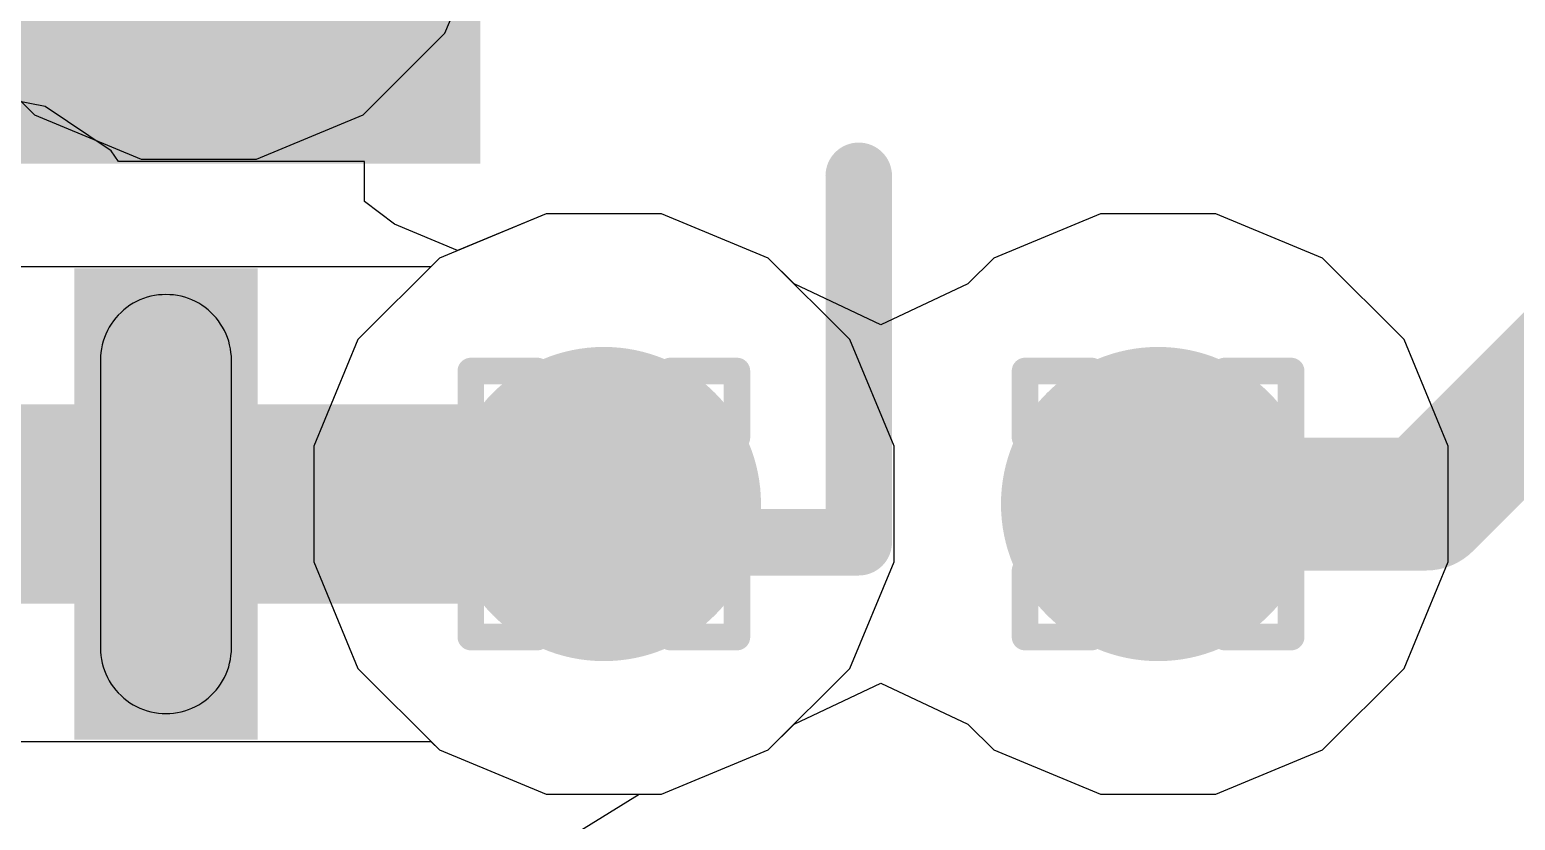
# Model space of a CAD drawing. Header units: inches. Extents: x -11 to 5379, y 0 to 5429.
# Drawn here: x 313.542 to 316.379, y 18.976 to 20.486 of the extents above; entities that cross this region are included whole.
import ezdxf

# ---------------------------------------------------------------- set-up
doc = ezdxf.new("R2010")
doc.units = ezdxf.units.IN
for name, color, linetype in [('Bottom Layer', 5, 'Continuous'), ('Drill Drawing', 1, 'Continuous'), ('GND', 16, 'Continuous'), ('PWR', 76, 'Continuous'), ('Top Layer', 1, 'Continuous'), ('Top Overlay', 2, 'Continuous'), ('Top Paste', 8, 'Continuous'), ('Top Solder', 216, 'Continuous'), ('Via Holes', 16, 'Continuous')]:
    doc.layers.add(name, color=color, linetype=linetype)

# ---------------------------------------------------------------- blocks, each defined once
blk = doc.blocks.new('16_WQFN__4_4__98')
at = {"layer": 'Top Layer'}
for points in [[(-0.8751, 2.4), (-0.6251, 2.4), (-0.6251, 1.6), (-0.8751, 1.6)], [(-1.3, 1.3), (1.3, 1.3), (1.3, -1.3), (-1.3, -1.3)]]:
    blk.add_hatch(color=1, dxfattribs=at).paths.add_polyline_path(points)
at = {"layer": 'Top Solder'}
for points in [[(-0.9251, 2.45), (-0.575, 2.45), (-0.575, 1.55), (-0.9251, 1.55)], [(-1.35, 1.35), (1.35, 1.35), (1.35, -1.35), (-1.35, -1.35)]]:
    blk.add_hatch(color=216, dxfattribs=at).paths.add_polyline_path(points)
at = {"layer": 'Top Overlay'}
for points in [[(-2.0729, 2.073, 0.127, 0.127, 0), (-2.0729, 1.3732, 0.127, 0.127, 0)], [(-1.3728, 2.073, 0.127, 0.127, 0), (-2.0729, 2.073, 0.127, 0.127, 0)]]:
    blk.add_lwpolyline(points, format="xyseb", dxfattribs=at)
for points in [[(-2.1046, 2.073, 0.0635, 0.0635, 1), (-2.0411, 2.073, 0.0635, 0.0635, 1)], [(-2.1046, 2.073, 0.0635, 0.0635, 1), (-2.0411, 2.073, 0.0635, 0.0635, 1)], [(-1.4046, 2.073, 0.0635, 0.0635, 1), (-1.3411, 2.073, 0.0635, 0.0635, 1)], [(-2.1046, 1.3732, 0.0635, 0.0635, 1), (-2.0411, 1.3732, 0.0635, 0.0635, 1)]]:
    blk.add_lwpolyline(points, format="xyseb", close=True, dxfattribs=at)
at = {"layer": 'Top Paste'}
for p, q in [((-0.8126, 2.3833), (-0.8188, 2.3794)), ((-0.8062, 2.3867), (-0.8126, 2.3833)), ((-0.7996, 2.3898), (-0.8062, 2.3867)), ((-0.7928, 2.3925), (-0.7996, 2.3898)), ((-0.7859, 2.3947), (-0.7928, 2.3925)), ((-0.7789, 2.3966), (-0.7859, 2.3947)), ((-0.7718, 2.3981), (-0.7789, 2.3966)), ((-0.7646, 2.3992), (-0.7718, 2.3981)), ((-0.7573, 2.3998), (-0.7646, 2.3992)), ((-0.7501, 2.4), (-0.7573, 2.3998)), ((-0.7428, 2.3998), (-0.7501, 2.4)), ((-0.7356, 2.3992), (-0.7428, 2.3998)), ((-0.7283, 2.3981), (-0.7356, 2.3992)), ((-0.7212, 2.3966), (-0.7283, 2.3981)), ((-0.7142, 2.3947), (-0.7212, 2.3966)), ((-0.7073, 2.3925), (-0.7142, 2.3947)), ((-0.7005, 2.3898), (-0.7073, 2.3925)), ((-0.694, 2.3867), (-0.7005, 2.3898)), ((-0.6876, 2.3833), (-0.694, 2.3867)), ((-0.6814, 2.3794), (-0.6876, 2.3833)), ((-0.8458, 2.3553), (-0.8503, 2.3496)), ((-0.841, 2.3608), (-0.8458, 2.3553)), ((-0.8359, 2.3659), (-0.841, 2.3608)), ((-0.8304, 2.3707), (-0.8359, 2.3659)), ((-0.8247, 2.3753), (-0.8304, 2.3707)), ((-0.8188, 2.3794), (-0.8247, 2.3753)), ((-0.6754, 2.3753), (-0.6814, 2.3794)), ((-0.6697, 2.3707), (-0.6754, 2.3753)), ((-0.6643, 2.3659), (-0.6697, 2.3707)), ((-0.6591, 2.3608), (-0.6643, 2.3659)), ((-0.6543, 2.3553), (-0.6591, 2.3608)), ((-0.6498, 2.3496), (-0.6543, 2.3553)), ((-0.8618, 2.3311), (-0.8648, 2.3245)), ((-0.8583, 2.3375), (-0.8618, 2.3311)), ((-0.8545, 2.3437), (-0.8583, 2.3375)), ((-0.8503, 2.3496), (-0.8545, 2.3437)), ((-0.6456, 2.3437), (-0.6498, 2.3496)), ((-0.6418, 2.3375), (-0.6456, 2.3437)), ((-0.6384, 2.3311), (-0.6418, 2.3375)), ((-0.6353, 2.3245), (-0.6384, 2.3311)), ((-0.8717, 2.3038), (-0.8732, 2.2967)), ((-0.8698, 2.3108), (-0.8717, 2.3038)), ((-0.8675, 2.3177), (-0.8698, 2.3108)), ((-0.8648, 2.3245), (-0.8675, 2.3177)), ((-0.6326, 2.3177), (-0.6353, 2.3245)), ((-0.6303, 2.3108), (-0.6326, 2.3177)), ((-0.6284, 2.3038), (-0.6303, 2.3108)), ((-0.6269, 2.2967), (-0.6284, 2.3038)), ((-0.8749, 2.2822), (-0.8751, 2.275)), ((-0.8751, 2.275), (-0.8751, 1.725)), ((-0.8742, 2.2895), (-0.8749, 2.2822)), ((-0.8732, 2.2967), (-0.8742, 2.2895)), ((-0.6259, 2.2895), (-0.6269, 2.2967)), ((-0.6252, 2.2822), (-0.6259, 2.2895)), ((-0.6252, 2.2822), (-0.6252, 2.2822)), ((-0.625, 2.275), (-0.6252, 2.2822)), ((-0.625, 1.725), (-0.625, 2.275)), ((-0.8751, 1.725), (-0.8749, 1.7177)), ((-0.8749, 1.7177), (-0.8742, 1.7105)), ((-0.8742, 1.7105), (-0.8732, 1.7033)), ((-0.8732, 1.7033), (-0.8717, 1.6962)), ((-0.6284, 1.6962), (-0.6269, 1.7033)), ((-0.6269, 1.7033), (-0.6259, 1.7105)), ((-0.6259, 1.7105), (-0.6252, 1.7177)), ((-0.6252, 1.7177), (-0.625, 1.725)), ((-0.8717, 1.6962), (-0.8698, 1.6891)), ((-0.8698, 1.6891), (-0.8675, 1.6822)), ((-0.8675, 1.6822), (-0.8648, 1.6755)), ((-0.8648, 1.6755), (-0.8618, 1.6689)), ((-0.6384, 1.6689), (-0.6353, 1.6755)), ((-0.6353, 1.6755), (-0.6326, 1.6822)), ((-0.6326, 1.6822), (-0.6303, 1.6891)), ((-0.6303, 1.6891), (-0.6284, 1.6962)), ((-0.8618, 1.6689), (-0.8583, 1.6625)), ((-0.8583, 1.6625), (-0.8545, 1.6563)), ((-0.8545, 1.6563), (-0.8503, 1.6503)), ((-0.8503, 1.6503), (-0.8458, 1.6446)), ((-0.6543, 1.6446), (-0.6498, 1.6503)), ((-0.6498, 1.6503), (-0.6456, 1.6563)), ((-0.6456, 1.6563), (-0.6418, 1.6625)), ((-0.6418, 1.6625), (-0.6384, 1.6689)), ((-0.8458, 1.6446), (-0.841, 1.6392)), ((-0.841, 1.6392), (-0.8359, 1.6341)), ((-0.8359, 1.6341), (-0.8304, 1.6292)), ((-0.8304, 1.6292), (-0.8247, 1.6247)), ((-0.8247, 1.6247), (-0.8188, 1.6205)), ((-0.8188, 1.6205), (-0.8126, 1.6167)), ((-0.6876, 1.6167), (-0.6814, 1.6205)), ((-0.6814, 1.6205), (-0.6754, 1.6247)), ((-0.6754, 1.6247), (-0.6697, 1.6292)), ((-0.6697, 1.6292), (-0.6643, 1.6341)), ((-0.6643, 1.6341), (-0.6591, 1.6392)), ((-0.6591, 1.6392), (-0.6543, 1.6446)), ((-0.8126, 1.6167), (-0.8062, 1.6133)), ((-0.8062, 1.6133), (-0.7996, 1.6102)), ((-0.7996, 1.6102), (-0.7928, 1.6075)), ((-0.7928, 1.6075), (-0.7859, 1.6052)), ((-0.7859, 1.6052), (-0.7789, 1.6033)), ((-0.7789, 1.6033), (-0.7718, 1.6019)), ((-0.7718, 1.6019), (-0.7646, 1.6008)), ((-0.7646, 1.6008), (-0.7573, 1.6002)), ((-0.7573, 1.6002), (-0.7501, 1.6)), ((-0.7501, 1.6), (-0.7428, 1.6002)), ((-0.7428, 1.6002), (-0.7356, 1.6008)), ((-0.7356, 1.6008), (-0.7283, 1.6019)), ((-0.7283, 1.6019), (-0.7212, 1.6033)), ((-0.7212, 1.6033), (-0.7142, 1.6052)), ((-0.7142, 1.6052), (-0.7073, 1.6075)), ((-0.7073, 1.6075), (-0.7005, 1.6102)), ((-0.7005, 1.6102), (-0.694, 1.6133)), ((-0.694, 1.6133), (-0.6876, 1.6167))]:
    blk.add_line(p, q, dxfattribs=at)

msp = doc.modelspace()

# ---------------------------------------------------------------- hatches: boundary and pattern name
at = {"layer": 'Bottom Layer'}
h = msp.add_hatch(color=5, dxfattribs=at)
edge = h.paths.add_edge_path()
edge.add_arc((314.6384, 19.5804), 0.3, 0, 360)
h = msp.add_hatch(color=5, dxfattribs=at)
edge = h.paths.add_edge_path()
edge.add_arc((315.6966, 19.5804), 0.3, 0, 360)
at = {"layer": 'GND'}
h = msp.add_hatch(color=16, dxfattribs=at)
edge = h.paths.add_edge_path()
edge.add_arc((314.6384, 19.5804), 0.3, 0, 360)
h = msp.add_hatch(color=16, dxfattribs=at)
edge = h.paths.add_edge_path()
edge.add_arc((315.6966, 19.5804), 0.3, 0, 360)
at = {"layer": 'PWR'}
h = msp.add_hatch(color=76, dxfattribs=at)
edge = h.paths.add_edge_path()
edge.add_arc((314.6384, 19.5804), 0.3, 0, 360)
h = msp.add_hatch(color=76, dxfattribs=at)
edge = h.paths.add_edge_path()
edge.add_arc((315.6966, 19.5804), 0.3, 0, 360)
at = {"layer": 'Top Layer'}
h = msp.add_hatch(color=1, dxfattribs=at)
edge = h.paths.add_edge_path()
edge.add_arc((314.6384, 19.5804), 0.3, 0, 360)
h = msp.add_hatch(color=1, dxfattribs=at)
edge = h.paths.add_edge_path()
edge.add_arc((315.6966, 19.5804), 0.3, 0, 360)
at = {"layer": 'Via Holes'}
h = msp.add_hatch(color=7, dxfattribs=at)
edge = h.paths.add_edge_path()
edge.add_arc((314.6384, 19.5804), 0.15, 0, 360)
h = msp.add_hatch(color=7, dxfattribs=at)
edge = h.paths.add_edge_path()
edge.add_arc((315.6966, 19.5804), 0.15, 0, 360)

# ---------------------------------------------------------------- linework, layer by layer
at = {"layer": 'Bottom Layer'}
for p, q in [((314.5282, 20.1344), (314.3246, 20.0501)), ((314.7486, 20.1344), (314.5282, 20.1344)), ((314.9522, 20.0501), (314.7486, 20.1344)), ((314.3082, 20.0336), (301.6241, 20.0336)), ((314.3246, 20.0501), (314.3082, 20.0336)), ((315.1081, 19.8943), (314.9522, 20.0501)), ((315.1924, 19.6906), (315.1081, 19.8943)), ((315.1924, 19.4702), (315.1924, 19.6906)), ((315.1081, 19.2666), (315.1924, 19.4702)), ((314.9522, 19.1108), (315.1081, 19.2666)), ((309.6664, 19.1272), (314.3082, 19.1272)), ((314.3082, 19.1272), (314.3246, 19.1108)), ((314.3246, 19.1108), (314.5282, 19.0264)), ((314.7486, 19.0264), (314.9522, 19.1108)), ((314.5282, 19.0264), (314.7486, 19.0264))]:
    msp.add_line(p, q, dxfattribs=at)
msp.add_lwpolyline([(301.4364, 19.5804, 0.381, 0.381, 0), (314.6384, 19.5804, 0.381, 0.381, 0)], format="xyseb", dxfattribs=at)
msp.add_lwpolyline([(314.5432, 19.5804, 0.1905, 0.1905, 1), (314.7337, 19.5804, 0.1905, 0.1905, 1)], format="xyseb", close=True, dxfattribs=at)
at = {"layer": 'Drill Drawing'}
for points in [[(314.3844, 19.7074, 0.0508, 0.0508, 0), (314.3844, 19.8344, 0.0508, 0.0508, 0)], [(314.3844, 19.8344, 0.0508, 0.0508, 0), (314.5114, 19.8344, 0.0508, 0.0508, 0)], [(314.5114, 19.8344, 0.0508, 0.0508, 0), (314.6384, 19.7074, 0.0508, 0.0508, 0)], [(314.6384, 19.7074, 0.0508, 0.0508, 0), (314.7654, 19.8344, 0.0508, 0.0508, 0)], [(314.7654, 19.8344, 0.0508, 0.0508, 0), (314.8924, 19.8344, 0.0508, 0.0508, 0)], [(314.8924, 19.7074, 0.0508, 0.0508, 0), (314.8924, 19.8344, 0.0508, 0.0508, 0)], [(315.4426, 19.7074, 0.0508, 0.0508, 0), (315.4426, 19.8344, 0.0508, 0.0508, 0)], [(315.4426, 19.8344, 0.0508, 0.0508, 0), (315.5696, 19.8344, 0.0508, 0.0508, 0)], [(315.5696, 19.8344, 0.0508, 0.0508, 0), (315.6966, 19.7074, 0.0508, 0.0508, 0)], [(315.6966, 19.7074, 0.0508, 0.0508, 0), (315.8236, 19.8344, 0.0508, 0.0508, 0)], [(315.8236, 19.8344, 0.0508, 0.0508, 0), (315.9506, 19.8344, 0.0508, 0.0508, 0)], [(315.9506, 19.7074, 0.0508, 0.0508, 0), (315.9506, 19.8344, 0.0508, 0.0508, 0)], [(314.3844, 19.7074, 0.0508, 0.0508, 0), (314.5114, 19.5804, 0.0508, 0.0508, 0)], [(314.7654, 19.5804, 0.0508, 0.0508, 0), (314.8924, 19.7074, 0.0508, 0.0508, 0)], [(315.4426, 19.7074, 0.0508, 0.0508, 0), (315.5696, 19.5804, 0.0508, 0.0508, 0)], [(315.8236, 19.5804, 0.0508, 0.0508, 0), (315.9506, 19.7074, 0.0508, 0.0508, 0)], [(314.3844, 19.4534, 0.0508, 0.0508, 0), (314.5114, 19.5804, 0.0508, 0.0508, 0)], [(314.7654, 19.5804, 0.0508, 0.0508, 0), (314.8924, 19.4534, 0.0508, 0.0508, 0)], [(315.4426, 19.4534, 0.0508, 0.0508, 0), (315.5696, 19.5804, 0.0508, 0.0508, 0)], [(315.8236, 19.5804, 0.0508, 0.0508, 0), (315.9506, 19.4534, 0.0508, 0.0508, 0)], [(314.3844, 19.3264, 0.0508, 0.0508, 0), (314.3844, 19.4534, 0.0508, 0.0508, 0)], [(314.5114, 19.3264, 0.0508, 0.0508, 0), (314.6384, 19.4534, 0.0508, 0.0508, 0)], [(314.6384, 19.4534, 0.0508, 0.0508, 0), (314.7654, 19.3264, 0.0508, 0.0508, 0)], [(314.8924, 19.3264, 0.0508, 0.0508, 0), (314.8924, 19.4534, 0.0508, 0.0508, 0)], [(315.4426, 19.3264, 0.0508, 0.0508, 0), (315.4426, 19.4534, 0.0508, 0.0508, 0)], [(315.5696, 19.3264, 0.0508, 0.0508, 0), (315.6966, 19.4534, 0.0508, 0.0508, 0)], [(315.6966, 19.4534, 0.0508, 0.0508, 0), (315.8236, 19.3264, 0.0508, 0.0508, 0)], [(315.9506, 19.3264, 0.0508, 0.0508, 0), (315.9506, 19.4534, 0.0508, 0.0508, 0)], [(314.3844, 19.3264, 0.0508, 0.0508, 0), (314.5114, 19.3264, 0.0508, 0.0508, 0)], [(314.7654, 19.3264, 0.0508, 0.0508, 0), (314.8924, 19.3264, 0.0508, 0.0508, 0)], [(315.4426, 19.3264, 0.0508, 0.0508, 0), (315.5696, 19.3264, 0.0508, 0.0508, 0)], [(315.8236, 19.3264, 0.0508, 0.0508, 0), (315.9506, 19.3264, 0.0508, 0.0508, 0)]]:
    msp.add_lwpolyline(points, format="xyseb", dxfattribs=at)
for points in [[(314.3717, 19.8344, 0.0254, 0.0254, 1), (314.3971, 19.8344, 0.0254, 0.0254, 1)], [(314.3717, 19.8344, 0.0254, 0.0254, 1), (314.3971, 19.8344, 0.0254, 0.0254, 1)], [(314.4987, 19.8344, 0.0254, 0.0254, 1), (314.5241, 19.8344, 0.0254, 0.0254, 1)], [(314.4987, 19.8344, 0.0254, 0.0254, 1), (314.5241, 19.8344, 0.0254, 0.0254, 1)], [(314.7527, 19.8344, 0.0254, 0.0254, 1), (314.7781, 19.8344, 0.0254, 0.0254, 1)], [(314.7527, 19.8344, 0.0254, 0.0254, 1), (314.7781, 19.8344, 0.0254, 0.0254, 1)], [(314.8797, 19.8344, 0.0254, 0.0254, 1), (314.9051, 19.8344, 0.0254, 0.0254, 1)], [(314.8797, 19.8344, 0.0254, 0.0254, 1), (314.9051, 19.8344, 0.0254, 0.0254, 1)], [(315.4299, 19.8344, 0.0254, 0.0254, 1), (315.4553, 19.8344, 0.0254, 0.0254, 1)], [(315.4299, 19.8344, 0.0254, 0.0254, 1), (315.4553, 19.8344, 0.0254, 0.0254, 1)], [(315.5569, 19.8344, 0.0254, 0.0254, 1), (315.5823, 19.8344, 0.0254, 0.0254, 1)], [(315.5569, 19.8344, 0.0254, 0.0254, 1), (315.5823, 19.8344, 0.0254, 0.0254, 1)], [(315.8109, 19.8344, 0.0254, 0.0254, 1), (315.8363, 19.8344, 0.0254, 0.0254, 1)], [(315.8109, 19.8344, 0.0254, 0.0254, 1), (315.8363, 19.8344, 0.0254, 0.0254, 1)], [(315.9379, 19.8344, 0.0254, 0.0254, 1), (315.9633, 19.8344, 0.0254, 0.0254, 1)], [(315.9379, 19.8344, 0.0254, 0.0254, 1), (315.9633, 19.8344, 0.0254, 0.0254, 1)], [(314.3717, 19.7074, 0.0254, 0.0254, 1), (314.3971, 19.7074, 0.0254, 0.0254, 1)], [(314.3717, 19.7074, 0.0254, 0.0254, 1), (314.3971, 19.7074, 0.0254, 0.0254, 1)], [(314.6257, 19.7074, 0.0254, 0.0254, 1), (314.6511, 19.7074, 0.0254, 0.0254, 1)], [(314.6257, 19.7074, 0.0254, 0.0254, 1), (314.6511, 19.7074, 0.0254, 0.0254, 1)], [(314.8797, 19.7074, 0.0254, 0.0254, 1), (314.9051, 19.7074, 0.0254, 0.0254, 1)], [(314.8797, 19.7074, 0.0254, 0.0254, 1), (314.9051, 19.7074, 0.0254, 0.0254, 1)], [(315.4299, 19.7074, 0.0254, 0.0254, 1), (315.4553, 19.7074, 0.0254, 0.0254, 1)], [(315.4299, 19.7074, 0.0254, 0.0254, 1), (315.4553, 19.7074, 0.0254, 0.0254, 1)], [(315.6839, 19.7074, 0.0254, 0.0254, 1), (315.7093, 19.7074, 0.0254, 0.0254, 1)], [(315.6839, 19.7074, 0.0254, 0.0254, 1), (315.7093, 19.7074, 0.0254, 0.0254, 1)], [(315.9379, 19.7074, 0.0254, 0.0254, 1), (315.9633, 19.7074, 0.0254, 0.0254, 1)], [(315.9379, 19.7074, 0.0254, 0.0254, 1), (315.9633, 19.7074, 0.0254, 0.0254, 1)], [(314.4987, 19.5804, 0.0254, 0.0254, 1), (314.5241, 19.5804, 0.0254, 0.0254, 1)], [(314.4987, 19.5804, 0.0254, 0.0254, 1), (314.5241, 19.5804, 0.0254, 0.0254, 1)], [(314.7527, 19.5804, 0.0254, 0.0254, 1), (314.7781, 19.5804, 0.0254, 0.0254, 1)], [(314.7527, 19.5804, 0.0254, 0.0254, 1), (314.7781, 19.5804, 0.0254, 0.0254, 1)], [(315.5569, 19.5804, 0.0254, 0.0254, 1), (315.5823, 19.5804, 0.0254, 0.0254, 1)], [(315.5569, 19.5804, 0.0254, 0.0254, 1), (315.5823, 19.5804, 0.0254, 0.0254, 1)], [(315.8109, 19.5804, 0.0254, 0.0254, 1), (315.8363, 19.5804, 0.0254, 0.0254, 1)], [(315.8109, 19.5804, 0.0254, 0.0254, 1), (315.8363, 19.5804, 0.0254, 0.0254, 1)], [(314.3717, 19.4534, 0.0254, 0.0254, 1), (314.3971, 19.4534, 0.0254, 0.0254, 1)], [(314.3717, 19.4534, 0.0254, 0.0254, 1), (314.3971, 19.4534, 0.0254, 0.0254, 1)], [(314.6257, 19.4534, 0.0254, 0.0254, 1), (314.6511, 19.4534, 0.0254, 0.0254, 1)], [(314.6257, 19.4534, 0.0254, 0.0254, 1), (314.6511, 19.4534, 0.0254, 0.0254, 1)], [(314.8797, 19.4534, 0.0254, 0.0254, 1), (314.9051, 19.4534, 0.0254, 0.0254, 1)], [(314.8797, 19.4534, 0.0254, 0.0254, 1), (314.9051, 19.4534, 0.0254, 0.0254, 1)], [(315.4299, 19.4534, 0.0254, 0.0254, 1), (315.4553, 19.4534, 0.0254, 0.0254, 1)], [(315.4299, 19.4534, 0.0254, 0.0254, 1), (315.4553, 19.4534, 0.0254, 0.0254, 1)], [(315.6839, 19.4534, 0.0254, 0.0254, 1), (315.7093, 19.4534, 0.0254, 0.0254, 1)], [(315.6839, 19.4534, 0.0254, 0.0254, 1), (315.7093, 19.4534, 0.0254, 0.0254, 1)], [(315.9379, 19.4534, 0.0254, 0.0254, 1), (315.9633, 19.4534, 0.0254, 0.0254, 1)], [(315.9379, 19.4534, 0.0254, 0.0254, 1), (315.9633, 19.4534, 0.0254, 0.0254, 1)], [(314.3717, 19.3264, 0.0254, 0.0254, 1), (314.3971, 19.3264, 0.0254, 0.0254, 1)], [(314.3717, 19.3264, 0.0254, 0.0254, 1), (314.3971, 19.3264, 0.0254, 0.0254, 1)], [(314.4987, 19.3264, 0.0254, 0.0254, 1), (314.5241, 19.3264, 0.0254, 0.0254, 1)], [(314.4987, 19.3264, 0.0254, 0.0254, 1), (314.5241, 19.3264, 0.0254, 0.0254, 1)], [(314.7527, 19.3264, 0.0254, 0.0254, 1), (314.7781, 19.3264, 0.0254, 0.0254, 1)], [(314.7527, 19.3264, 0.0254, 0.0254, 1), (314.7781, 19.3264, 0.0254, 0.0254, 1)], [(314.8797, 19.3264, 0.0254, 0.0254, 1), (314.9051, 19.3264, 0.0254, 0.0254, 1)], [(314.8797, 19.3264, 0.0254, 0.0254, 1), (314.9051, 19.3264, 0.0254, 0.0254, 1)], [(315.4299, 19.3264, 0.0254, 0.0254, 1), (315.4553, 19.3264, 0.0254, 0.0254, 1)], [(315.4299, 19.3264, 0.0254, 0.0254, 1), (315.4553, 19.3264, 0.0254, 0.0254, 1)], [(315.5569, 19.3264, 0.0254, 0.0254, 1), (315.5823, 19.3264, 0.0254, 0.0254, 1)], [(315.5569, 19.3264, 0.0254, 0.0254, 1), (315.5823, 19.3264, 0.0254, 0.0254, 1)], [(315.8109, 19.3264, 0.0254, 0.0254, 1), (315.8363, 19.3264, 0.0254, 0.0254, 1)], [(315.8109, 19.3264, 0.0254, 0.0254, 1), (315.8363, 19.3264, 0.0254, 0.0254, 1)], [(315.9379, 19.3264, 0.0254, 0.0254, 1), (315.9633, 19.3264, 0.0254, 0.0254, 1)], [(315.9379, 19.3264, 0.0254, 0.0254, 1), (315.9633, 19.3264, 0.0254, 0.0254, 1)]]:
    msp.add_lwpolyline(points, format="xyseb", close=True, dxfattribs=at)
at = {"layer": 'GND'}
for p, q in [((314.5282, 20.1344), (314.3246, 20.0501)), ((314.7486, 20.1344), (314.5282, 20.1344)), ((314.9522, 20.0501), (314.7486, 20.1344)), ((314.3246, 20.0501), (314.1688, 19.8943)), ((315.1081, 19.8943), (314.9522, 20.0501)), ((314.1688, 19.8943), (314.0844, 19.6906)), ((315.1924, 19.6906), (315.1081, 19.8943)), ((314.0844, 19.6906), (314.0844, 19.4702)), ((315.1924, 19.4702), (315.1924, 19.6906)), ((314.0844, 19.4702), (314.1688, 19.2666)), ((315.1081, 19.2666), (315.1924, 19.4702)), ((314.1688, 19.2666), (314.3246, 19.1108)), ((314.9522, 19.1108), (315.1081, 19.2666)), ((314.3246, 19.1108), (314.5282, 19.0264)), ((314.7486, 19.0264), (314.9522, 19.1108)), ((314.5282, 19.0264), (314.7486, 19.0264))]:
    msp.add_line(p, q, dxfattribs=at)
at = {"layer": 'PWR'}
for p, q in [((314.3348, 20.4794), (314.4191, 20.683)), ((313.3954, 20.4794), (313.5513, 20.3235)), ((314.1789, 20.3235), (314.3348, 20.4794)), ((313.5513, 20.3235), (313.7549, 20.2392)), ((313.9753, 20.2392), (314.1789, 20.3235)), ((313.7549, 20.2392), (313.9753, 20.2392)), ((314.5282, 20.1344), (314.3246, 20.0501)), ((314.7486, 20.1344), (314.5282, 20.1344)), ((314.9522, 20.0501), (314.7486, 20.1344)), ((315.5864, 20.1344), (315.3828, 20.0501)), ((315.8068, 20.1344), (315.5864, 20.1344)), ((316.0104, 20.0501), (315.8068, 20.1344)), ((314.3246, 20.0501), (314.1688, 19.8943)), ((315.0016, 20.0008), (314.9522, 20.0501)), ((315.3828, 20.0501), (315.3334, 20.0008)), ((316.1663, 19.8943), (316.0104, 20.0501)), ((315.1675, 19.9223), (315.0016, 20.0008)), ((315.3334, 20.0008), (315.1675, 19.9223)), ((314.1688, 19.8943), (314.0844, 19.6906)), ((316.2506, 19.6906), (316.1663, 19.8943)), ((314.0844, 19.6906), (314.0844, 19.4702)), ((316.2506, 19.4702), (316.2506, 19.6906)), ((314.0844, 19.4702), (314.1688, 19.2666)), ((316.1663, 19.2666), (316.2506, 19.4702)), ((314.1688, 19.2666), (314.3246, 19.1108)), ((316.0104, 19.1108), (316.1663, 19.2666)), ((315.0016, 19.1601), (315.1675, 19.2385)), ((315.1675, 19.2385), (315.3334, 19.1601)), ((314.9522, 19.1108), (315.0016, 19.1601)), ((315.3334, 19.1601), (315.3828, 19.1108)), ((314.3246, 19.1108), (314.5282, 19.0264)), ((314.7486, 19.0264), (314.9522, 19.1108)), ((315.3828, 19.1108), (315.5864, 19.0264)), ((315.8068, 19.0264), (316.0104, 19.1108)), ((314.5282, 19.0264), (314.7486, 19.0264)), ((315.5864, 19.0264), (315.8068, 19.0264))]:
    msp.add_line(p, q, dxfattribs=at)
at = {"layer": 'Top Layer'}
for p, q in [((313.5719, 20.3393), (313.4232, 20.3689)), ((313.6979, 20.2551), (313.5719, 20.3393)), ((313.7117, 20.2344), (313.6979, 20.2551)), ((314.1812, 20.2344), (313.7117, 20.2344)), ((314.1812, 20.1582), (314.1812, 20.2344)), ((314.2386, 20.1149), (314.1812, 20.1582)), ((314.359, 20.0644), (314.2386, 20.1149)), ((314.5282, 20.1344), (314.359, 20.0644)), ((314.7486, 20.1344), (314.5282, 20.1344)), ((314.9522, 20.0501), (314.7486, 20.1344)), ((315.1081, 19.8943), (314.9522, 20.0501)), ((315.1924, 19.6906), (315.1081, 19.8943)), ((315.1924, 19.4702), (315.1924, 19.6906)), ((315.1081, 19.2666), (315.1924, 19.4702)), ((314.9522, 19.1108), (315.1081, 19.2666)), ((314.7486, 19.0264), (314.9522, 19.1108)), ((314.5443, 18.9264), (314.7057, 19.0264)), ((314.7057, 19.0264), (314.7486, 19.0264))]:
    msp.add_line(p, q, dxfattribs=at)
for points in [[(316.2082, 19.5804, 0.254, 0.254, 0), (316.6082, 19.9804, 0.254, 0.254, 0)], [(313.8022, 19.5804, 0.254, 0.254, 0), (314.6384, 19.5804, 0.254, 0.254, 0)], [(315.6966, 19.5804, 0.254, 0.254, 0), (316.2082, 19.5804, 0.254, 0.254, 0)]]:
    msp.add_lwpolyline(points, format="xyseb", dxfattribs=at)
for points in [[(313.7387, 19.5804, 0.127, 0.127, 1), (313.8657, 19.5804, 0.127, 0.127, 1)], [(314.5749, 19.5804, 0.127, 0.127, 1), (314.7019, 19.5804, 0.127, 0.127, 1)], [(315.6331, 19.5804, 0.127, 0.127, 1), (315.7601, 19.5804, 0.127, 0.127, 1)], [(316.1447, 19.5804, 0.127, 0.127, 1), (316.2717, 19.5804, 0.127, 0.127, 1)], [(316.1447, 19.5804, 0.127, 0.127, 1), (316.2717, 19.5804, 0.127, 0.127, 1)]]:
    msp.add_lwpolyline(points, format="xyseb", close=True, dxfattribs=at)

# ---------------------------------------------------------------- block references
at = {"rotation": 180}
msp.add_blockref('16_WQFN__4_4__98', (313.0522, 21.5804), dxfattribs=at)

doc.saveas('drawing.dxf')
